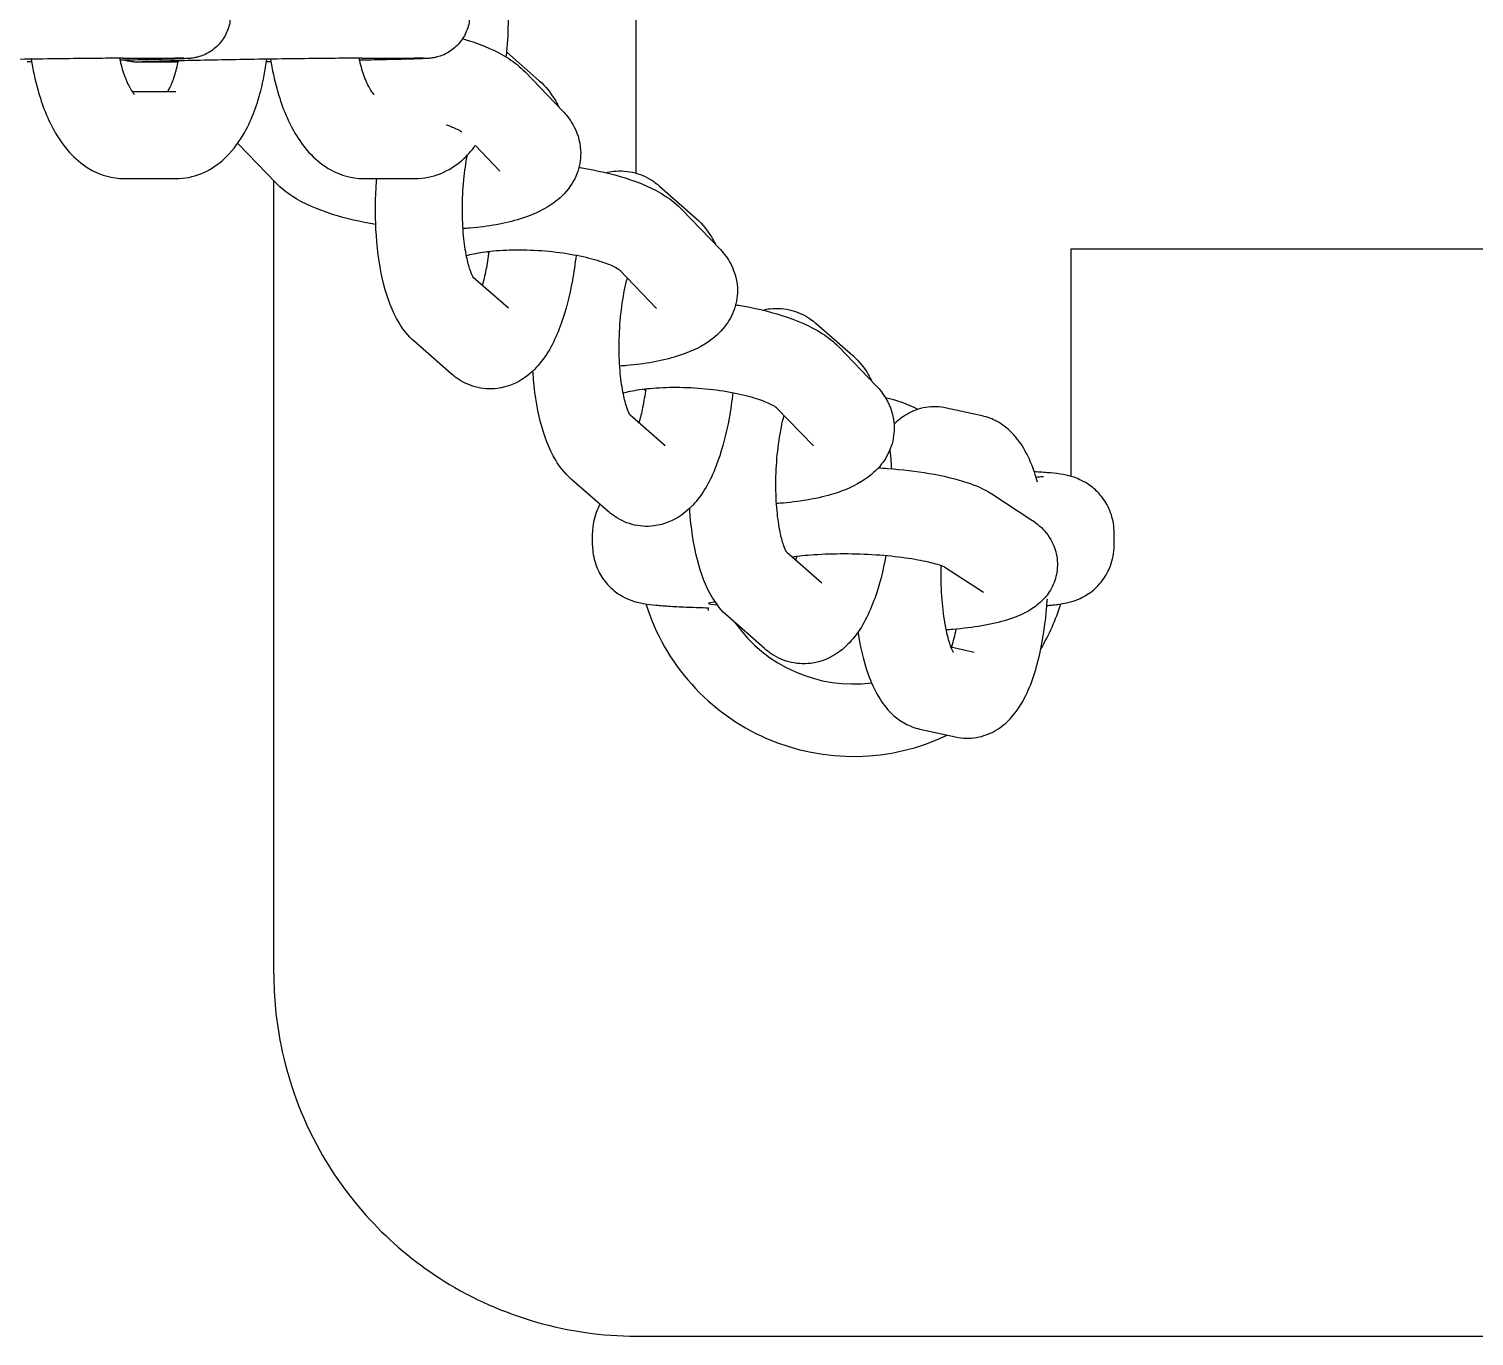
# Model space of a CAD drawing. Header units: millimetres. Extents: x 9332 to 13832, y 185 to 4585.
# Drawn here: x 12050.1 to 12149.9, y 2295.2 to 2385.4 of the extents above; entities that cross this region are included whole.
import ezdxf

# ---------------------------------------------------------------- set-up
doc = ezdxf.new("R2010")
doc.units = ezdxf.units.MM
doc.layers.add('AM_4', color=3, linetype='Continuous', lineweight=25)

msp = doc.modelspace()

# ---------------------------------------------------------------- linework, layer by layer
at = {"layer": 'AM_4'}
for p, q in [((12092.033, 2375.463), (12092.033, 2391.728)), ((12056.61, 2383.391), (12060.205, 2383.391)), ((12060.43, 2383.11), (12058.463, 2383.109)), ((12073.126, 2383.394), (12076.722, 2383.395)), ((12083.115, 2383.802), (12085.355, 2381.839)), ((12084.387, 2382.442), (12086.96, 2379.77)), ((12057.264, 2381.085), (12060.284, 2381.085)), ((12067.168, 2374.793), (12064.595, 2377.465)), ((12080.944, 2377.368), (12082.639, 2375.607)), ((12056.735, 2375.085), (12060.285, 2375.085)), ((12067.033, 2320.21), (12067.033, 2374.933)), ((12073.252, 2375.088), (12076.802, 2375.089)), ((12093.648, 2374.567), (12096.172, 2372.354)), ((12095.204, 2372.958), (12097.777, 2370.286)), ((12081.866, 2369.929), (12081.752, 2370.047)), ((12122.033, 2370.21), (12122.033, 2354.545)), ((12172.033, 2370.21), (12122.033, 2370.21)), ((12083.228, 2366.133), (12080.799, 2368.262)), ((12090.898, 2368.779), (12093.456, 2366.123)), ((12091.437, 2368.22), (12091.434, 2368.219)), ((12104.465, 2365.083), (12106.989, 2362.87)), ((12079.272, 2361.621), (12076.748, 2363.834)), ((12106.021, 2363.473), (12108.594, 2360.801)), ((12092.683, 2360.445), (12092.569, 2360.563)), ((12101.715, 2359.295), (12104.273, 2356.639)), ((12115.928, 2358.71), (12113.465, 2359.255)), ((12094.045, 2356.649), (12091.616, 2358.778)), ((12102.254, 2358.735), (12102.251, 2358.735)), ((12090.089, 2352.137), (12087.565, 2354.35)), ((12116.585, 2353.326), (12119.289, 2351.572)), ((12089.033, 2349.774), (12089.033, 2350.647)), ((12125.033, 2349.774), (12125.033, 2350.647)), ((12104.862, 2347.164), (12102.433, 2349.294)), ((12113.335, 2348.282), (12116.024, 2346.538)), ((12097.033, 2345.273), (12097.033, 2345.47)), ((12100.906, 2342.653), (12098.382, 2344.866)), ((12113.75, 2342.775), (12115.381, 2342.414)), ((12111.621, 2337.101), (12114.084, 2336.556)), ((12092.033, 2295.21), (12502.033, 2295.21))]:
    msp.add_line(p, q, dxfattribs=at)
for radius, start, end in [(10, 63.51666, 77.21843), (15, 197.37564, 295.5956), (15, 329.59726, 342.62135), (10, 215.21184, 277.18483), (10, 312.13813, 313.0878)]:
    msp.add_arc((12107.033, 2350.21), radius, start, end, dxfattribs=at)
msp.add_ellipse((12107.033, 2345.772), major_axis=(-10, 0), ratio=0.031189, start_param=5.974765, end_param=6.636173, dxfattribs=at)
for points, knots in [([(12060.204, 2389.391), (12060.628, 2389.392), (12060.842, 2389.394), (12061.17, 2389.378), (12061.209, 2389.376), (12061.309, 2389.367), (12061.37, 2389.362), (12061.507, 2389.342), (12061.58, 2389.33), (12061.732, 2389.298), (12061.811, 2389.278), (12062.027, 2389.214), (12062.163, 2389.163), (12062.518, 2388.999), (12062.73, 2388.867), (12063.163, 2388.518), (12063.376, 2388.283), (12063.721, 2387.758), (12063.854, 2387.46), (12064.019, 2386.845), (12064.052, 2386.519), (12064.015, 2385.883), (12063.944, 2385.564), (12063.708, 2384.972), (12063.54, 2384.691), (12063.13, 2384.203), (12062.883, 2383.99), (12062.48, 2383.741), (12062.341, 2383.67), (12062.065, 2383.554), (12061.927, 2383.508), (12061.711, 2383.451), (12061.628, 2383.434), (12061.484, 2383.408), (12061.424, 2383.4), (12061.337, 2383.389), (12061.305, 2383.386), (12061.224, 2383.379), (12061.185, 2383.376), (12061.031, 2383.365), (12060.921, 2383.361), (12060.565, 2383.346), (12060.287, 2383.337), (12059.438, 2383.313), (12058.779, 2383.297), (12057.529, 2383.27), (12056.988, 2383.259), (12056.417, 2383.248)], [0, 0, 0, 0, 0.281853, 0.281853, 0.315187, 0.315187, 0.34452, 0.34452, 0.369391, 0.369391, 0.394699, 0.394699, 0.438559, 0.438559, 0.512467, 0.512467, 0.605515, 0.605515, 0.701047, 0.701047, 0.796687, 0.796687, 0.892331, 0.892331, 0.987974, 0.987974, 1.083586, 1.083586, 1.130463, 1.130463, 1.17418, 1.17418, 1.201861, 1.201861, 1.229399, 1.229399, 1.252836, 1.252836, 1.296134, 1.296134, 1.425776, 1.425776, 1.621313, 1.621313, 1.911073, 1.911073, 2.099225, 2.099225, 2.099225, 2.099225]), ([(12076.72, 2389.395), (12077.145, 2389.395), (12077.358, 2389.398), (12077.686, 2389.382), (12077.726, 2389.379), (12077.826, 2389.371), (12077.886, 2389.365), (12078.024, 2389.346), (12078.097, 2389.334), (12078.249, 2389.302), (12078.328, 2389.282), (12078.543, 2389.218), (12078.68, 2389.166), (12079.034, 2389.003), (12079.247, 2388.871), (12079.679, 2388.522), (12079.893, 2388.287), (12080.238, 2387.762), (12080.371, 2387.464), (12080.536, 2386.848), (12080.569, 2386.523), (12080.531, 2385.887), (12080.46, 2385.568), (12080.225, 2384.975), (12080.057, 2384.695), (12079.647, 2384.207), (12079.4, 2383.994), (12078.997, 2383.745), (12078.858, 2383.673), (12078.582, 2383.558), (12078.444, 2383.512), (12078.228, 2383.455), (12078.144, 2383.437), (12078.001, 2383.412), (12077.941, 2383.403), (12077.854, 2383.393), (12077.821, 2383.39), (12077.741, 2383.382), (12077.702, 2383.379), (12077.548, 2383.369), (12077.438, 2383.364), (12077.082, 2383.35), (12076.804, 2383.341), (12075.955, 2383.317), (12075.295, 2383.301), (12074.046, 2383.274), (12073.504, 2383.263), (12072.934, 2383.252)], [0, 0, 0, 0, 0.281853, 0.281853, 0.315187, 0.315187, 0.34452, 0.34452, 0.369391, 0.369391, 0.394699, 0.394699, 0.438559, 0.438559, 0.512467, 0.512467, 0.605515, 0.605515, 0.701047, 0.701047, 0.796687, 0.796687, 0.892331, 0.892331, 0.987974, 0.987974, 1.083586, 1.083586, 1.130463, 1.130463, 1.17418, 1.17418, 1.201861, 1.201861, 1.229399, 1.229399, 1.252836, 1.252836, 1.296134, 1.296134, 1.425776, 1.425776, 1.621313, 1.621313, 1.911073, 1.911073, 2.099225, 2.099225, 2.099225, 2.099225]), ([(12083.079, 2383.472), (12083.123, 2383.844), (12083.157, 2384.22), (12083.253, 2385.729), (12083.235, 2386.884), (12083.106, 2388.23), (12083.082, 2388.447), (12083.055, 2388.662)], [1.2689761, 1.2689761, 1.2689761, 1.2689761, 1.3902714, 1.3902714, 1.7521064, 1.7521064, 1.8217621, 1.8217621, 1.8217621, 1.8217621]), ([(12080.065, 2384.737), (12080.199, 2384.698), (12080.332, 2384.657), (12081.484, 2384.294), (12082.407, 2383.909), (12083.645, 2383.109), (12084.026, 2382.816), (12084.387, 2382.442)], [8.7955647, 8.7955647, 8.7955647, 8.7955647, 8.8464179, 8.8464179, 9.2401099, 9.2401099, 9.424778, 9.424778, 9.424778, 9.424778]), ([(12056.61, 2383.391), (12056.255, 2383.391), (12055.773, 2383.388), (12054.627, 2383.379), (12053.946, 2383.373), (12052.456, 2383.355), (12051.627, 2383.345), (12049.936, 2383.32), (12049.052, 2383.307), (12047.345, 2383.278), (12046.5, 2383.263), (12044.954, 2383.233), (12044.235, 2383.217), (12043.013, 2383.189), (12042.494, 2383.176), (12041.923, 2383.158), (12041.766, 2383.153), (12041.531, 2383.144), (12041.445, 2383.14), (12041.404, 2383.137), (12041.4, 2383.137), (12041.4, 2383.137)], [0, 0, 0, 0, 0.248263, 0.248263, 0.499951, 0.499951, 0.757323, 0.757323, 1.01581, 1.01581, 1.274573, 1.274573, 1.533118, 1.533118, 1.790623, 1.790623, 1.915683, 1.915683, 2.034039, 2.034039, 2.06119, 2.06119, 2.06119, 2.06119]), ([(12050.296, 2383.325), (12050.407, 2382.605), (12050.555, 2381.902), (12051.044, 2380.144), (12051.441, 2379.135), (12052.531, 2377.283), (12053.231, 2376.415), (12054.876, 2375.424), (12055.608, 2375.157), (12056.503, 2375.089), (12056.619, 2375.085), (12056.735, 2375.085)], [5.01949, 5.01949, 5.01949, 5.01949, 5.255165, 5.255165, 5.634054, 5.634054, 6.024533, 6.024533, 6.249877, 6.249877, 6.283185, 6.283185, 6.283185, 6.283185]), ([(12056.385, 2383.39), (12056.479, 2382.967), (12056.59, 2382.579), (12056.844, 2381.862), (12056.988, 2381.548), (12057.228, 2381.124), (12057.328, 2380.993), (12057.409, 2380.903), (12057.424, 2380.889), (12057.424, 2380.889)], [5.1569347, 5.1569347, 5.1569347, 5.1569347, 5.3726092, 5.3726092, 5.6146991, 5.6146991, 5.8232679, 5.8232679, 5.9226994, 5.9226994, 5.9226994, 5.9226994]), ([(12058.463, 2383.109), (12058.039, 2383.109), (12057.825, 2383.106), (12057.497, 2383.123), (12057.458, 2383.125), (12057.358, 2383.133), (12057.297, 2383.139), (12057.16, 2383.158), (12057.087, 2383.171), (12056.935, 2383.203), (12056.856, 2383.223), (12056.768, 2383.249), (12056.758, 2383.252), (12056.749, 2383.255)], [0, 0, 0, 0, 0.2818527, 0.2818527, 0.3151869, 0.3151869, 0.3445202, 0.3445202, 0.3693908, 0.3693908, 0.3946985, 0.3946985, 0.3977085, 0.3977085, 0.3977085, 0.3977085]), ([(12073.126, 2383.394), (12072.772, 2383.394), (12072.29, 2383.392), (12071.144, 2383.383), (12070.463, 2383.376), (12068.973, 2383.359), (12068.144, 2383.348), (12066.452, 2383.324), (12065.569, 2383.31), (12063.862, 2383.282), (12063.017, 2383.266), (12061.471, 2383.236), (12060.751, 2383.221), (12059.53, 2383.193), (12059.011, 2383.179), (12058.44, 2383.162), (12058.283, 2383.157), (12058.047, 2383.147), (12057.961, 2383.143), (12057.921, 2383.141), (12057.917, 2383.141), (12057.917, 2383.141)], [0, 0, 0, 0, 0.248263, 0.248263, 0.499951, 0.499951, 0.757323, 0.757323, 1.01581, 1.01581, 1.274573, 1.274573, 1.533118, 1.533118, 1.790623, 1.790623, 1.915683, 1.915683, 2.034039, 2.034039, 2.06119, 2.06119, 2.06119, 2.06119]), ([(12059.712, 2381.085), (12059.756, 2381.157), (12059.807, 2381.246), (12059.965, 2381.564), (12060.079, 2381.841), (12060.283, 2382.477), (12060.375, 2382.83), (12060.451, 2383.214)], [0.596726, 0.596726, 0.596726, 0.596726, 0.7009127, 0.7009127, 0.9118815, 0.9118815, 1.1108404, 1.1108404, 1.1108404, 1.1108404]), ([(12060.844, 2383.387), (12060.844, 2383.387), (12060.83, 2383.387), (12060.757, 2383.389), (12060.666, 2383.39), (12060.452, 2383.391), (12060.337, 2383.391), (12060.205, 2383.391)], [3.0785226, 3.0785226, 3.0785226, 3.0785226, 3.1279244, 3.1279244, 3.2407431, 3.2407431, 3.3329626, 3.3329626, 3.3329626, 3.3329626]), ([(12060.285, 2375.085), (12060.878, 2375.086), (12061.468, 2375.207), (12062.579, 2375.649), (12063.083, 2375.983), (12064.101, 2376.878), (12064.552, 2377.477), (12065.467, 2379.038), (12065.85, 2380.056), (12066.313, 2381.848), (12066.449, 2382.577), (12066.544, 2383.325)], [0, 0, 0, 0, 0.170102, 0.170102, 0.360343, 0.360343, 0.625522, 0.625522, 1.00866, 1.00866, 1.25339, 1.25339, 1.25339, 1.25339]), ([(12066.813, 2383.329), (12066.923, 2382.609), (12067.072, 2381.906), (12067.561, 2380.148), (12067.957, 2379.138), (12069.047, 2377.287), (12069.747, 2376.419), (12071.393, 2375.427), (12072.125, 2375.161), (12073.02, 2375.093), (12073.136, 2375.088), (12073.252, 2375.088)], [5.01949, 5.01949, 5.01949, 5.01949, 5.255165, 5.255165, 5.634054, 5.634054, 6.024533, 6.024533, 6.249877, 6.249877, 6.283185, 6.283185, 6.283185, 6.283185]), ([(12072.902, 2383.394), (12072.996, 2382.971), (12073.107, 2382.582), (12073.36, 2381.866), (12073.505, 2381.551), (12073.745, 2381.127), (12073.845, 2380.996), (12073.925, 2380.906), (12073.941, 2380.893), (12073.941, 2380.893)], [5.1569347, 5.1569347, 5.1569347, 5.1569347, 5.3726092, 5.3726092, 5.6146991, 5.6146991, 5.8232679, 5.8232679, 5.9226994, 5.9226994, 5.9226994, 5.9226994]), ([(12077.361, 2383.39), (12077.361, 2383.39), (12077.347, 2383.391), (12077.274, 2383.392), (12077.183, 2383.394), (12076.969, 2383.395), (12076.853, 2383.395), (12076.722, 2383.395)], [3.0785226, 3.0785226, 3.0785226, 3.0785226, 3.1279244, 3.1279244, 3.2407431, 3.2407431, 3.3329626, 3.3329626, 3.3329626, 3.3329626]), ([(12085.355, 2381.839), (12085.819, 2381.431), (12086.151, 2380.99), (12086.523, 2380.377), (12086.615, 2380.21), (12086.7, 2380.041)], [3.1415927, 3.1415927, 3.1415927, 3.1415927, 3.3417333, 3.3417333, 3.4155106, 3.4155106, 3.4155106, 3.4155106]), ([(12086.96, 2379.77), (12087.215, 2379.506), (12087.46, 2379.2), (12087.953, 2378.339), (12088.172, 2377.719), (12088.238, 2376.55), (12088.166, 2376.04), (12087.854, 2375.11), (12087.613, 2374.699), (12086.998, 2373.91), (12086.608, 2373.58), (12085.528, 2372.84), (12084.817, 2372.546), (12082.994, 2371.976), (12081.826, 2371.775), (12080.416, 2371.654), (12080.255, 2371.642), (12080.093, 2371.631)], [3.141593, 3.141593, 3.141593, 3.141593, 3.271782, 3.271782, 3.444241, 3.444241, 3.570103, 3.570103, 3.70223, 3.70223, 3.878428, 3.878428, 4.188219, 4.188219, 4.622997, 4.622997, 4.678564, 4.678564, 4.678564, 4.678564]), ([(12078.933, 2378.803), (12079.238, 2378.697), (12079.495, 2378.589), (12079.83, 2378.425), (12079.937, 2378.362), (12080.004, 2378.318)], [8.9036073, 8.9036073, 8.9036073, 8.9036073, 9.1024959, 9.1024959, 9.2468738, 9.2468738, 9.2468738, 9.2468738]), ([(12076.802, 2375.089), (12077.394, 2375.089), (12077.985, 2375.211), (12079.095, 2375.653), (12079.6, 2375.987), (12080.378, 2376.67), (12080.679, 2377.009), (12080.946, 2377.366)], [0, 0, 0, 0, 0.1701021, 0.1701021, 0.3603429, 0.3603429, 0.5180348, 0.5180348, 0.5180348, 0.5180348]), ([(12080.824, 2368.221), (12080.824, 2368.221), (12080.798, 2368.26), (12080.712, 2368.431), (12080.647, 2368.583), (12080.499, 2369.023), (12080.415, 2369.334), (12080.256, 2370.114), (12080.183, 2370.602), (12080.078, 2371.71), (12080.049, 2372.339), (12080.052, 2373.651), (12080.086, 2374.337), (12080.209, 2375.598), (12080.292, 2376.178), (12080.394, 2376.714)], [0.142015, 0.142015, 0.142015, 0.142015, 0.276751, 0.276751, 0.448296, 0.448296, 0.659191, 0.659191, 0.906763, 0.906763, 1.178862, 1.178862, 1.462176, 1.462176, 1.716941, 1.716941, 1.716941, 1.716941]), ([(12088.094, 2375.856), (12088.157, 2375.847), (12088.221, 2375.837), (12089.339, 2375.656), (12090.349, 2375.426), (12092.301, 2374.81), (12093.224, 2374.425), (12094.462, 2373.625), (12094.843, 2373.332), (12095.204, 2372.958)], [8.4650965, 8.4650965, 8.4650965, 8.4650965, 8.4866714, 8.4866714, 8.8464179, 8.8464179, 9.2401099, 9.2401099, 9.424778, 9.424778, 9.424778, 9.424778]), ([(12076.748, 2363.834), (12076.284, 2364.242), (12075.952, 2364.683), (12075.184, 2365.949), (12074.875, 2366.812), (12074.363, 2368.806), (12074.194, 2369.957), (12074.037, 2372.236), (12074.032, 2373.348), (12074.105, 2374.665), (12074.119, 2374.877), (12074.136, 2375.088)], [0, 0, 0, 0, 0.200141, 0.200141, 0.565338, 0.565338, 0.975739, 0.975739, 1.338219, 1.338219, 1.407821, 1.407821, 1.407821, 1.407821]), ([(12089.966, 2375.493), (12090.13, 2375.535), (12090.3, 2375.568), (12090.973, 2375.649), (12091.501, 2375.609), (12092.468, 2375.345), (12092.899, 2375.125), (12093.398, 2374.776), (12093.527, 2374.673), (12093.648, 2374.567)], [2.7808048, 2.7808048, 2.7808048, 2.7808048, 2.8263522, 2.8263522, 2.9567977, 2.9567977, 3.0896718, 3.0896718, 3.1415927, 3.1415927, 3.1415927, 3.1415927]), ([(12074.07, 2371.927), (12073.021, 2372.097), (12072.017, 2372.327), (12070.071, 2372.941), (12069.148, 2373.326), (12067.91, 2374.126), (12067.529, 2374.419), (12067.168, 2374.793)], [5.3471386, 5.3471386, 5.3471386, 5.3471386, 5.7048252, 5.7048252, 6.0985172, 6.0985172, 6.2831853, 6.2831853, 6.2831853, 6.2831853]), ([(12096.172, 2372.354), (12096.636, 2371.947), (12096.968, 2371.506), (12097.34, 2370.892), (12097.431, 2370.725), (12097.517, 2370.556)], [3.1415927, 3.1415927, 3.1415927, 3.1415927, 3.3417333, 3.3417333, 3.4155106, 3.4155106, 3.4155106, 3.4155106]), ([(12080.325, 2369.78), (12080.475, 2369.82), (12080.644, 2369.861), (12081.22, 2369.978), (12081.682, 2370.046), (12082.746, 2370.147), (12083.358, 2370.174), (12084.654, 2370.17), (12085.34, 2370.136), (12086.684, 2370.007), (12087.343, 2369.911), (12088.533, 2369.677), (12089.068, 2369.54), (12089.926, 2369.266), (12090.265, 2369.128), (12090.702, 2368.913), (12090.833, 2368.828), (12090.897, 2368.78), (12090.904, 2368.774), (12090.904, 2368.774)], [7.389186, 7.389186, 7.389186, 7.389186, 7.502218, 7.502218, 7.744552, 7.744552, 8.013991, 8.013991, 8.296825, 8.296825, 8.58126, 8.58126, 8.855267, 8.855267, 9.102496, 9.102496, 9.304047, 9.304047, 9.36456, 9.36456, 9.36456, 9.36456]), ([(12081.883, 2370.062), (12081.826, 2369.616), (12081.756, 2369.186), (12081.597, 2368.4), (12081.51, 2368.042), (12081.417, 2367.72)], [4.6914702, 4.6914702, 4.6914702, 4.6914702, 4.8867267, 4.8867267, 5.0722972, 5.0722972, 5.0722972, 5.0722972]), ([(12097.777, 2370.286), (12098.032, 2370.022), (12098.276, 2369.715), (12098.769, 2368.855), (12098.989, 2368.235), (12099.055, 2367.066), (12098.983, 2366.556), (12098.67, 2365.626), (12098.43, 2365.215), (12097.815, 2364.426), (12097.425, 2364.096), (12096.344, 2363.356), (12095.634, 2363.061), (12093.811, 2362.492), (12092.643, 2362.291), (12091.233, 2362.17), (12091.072, 2362.158), (12090.91, 2362.147)], [3.141593, 3.141593, 3.141593, 3.141593, 3.271782, 3.271782, 3.444241, 3.444241, 3.570103, 3.570103, 3.70223, 3.70223, 3.878428, 3.878428, 4.188219, 4.188219, 4.622997, 4.622997, 4.678564, 4.678564, 4.678564, 4.678564]), ([(12087.894, 2369.803), (12087.83, 2369.207), (12087.745, 2368.619), (12087.452, 2366.995), (12087.198, 2366), (12086.502, 2364.062), (12086.067, 2363.14), (12085.086, 2361.96), (12084.759, 2361.634), (12083.845, 2360.993), (12083.195, 2360.69), (12081.947, 2360.539), (12081.419, 2360.58), (12080.452, 2360.844), (12080.021, 2361.064), (12079.522, 2361.413), (12079.393, 2361.516), (12079.272, 2361.621)], [4.635584, 4.635584, 4.635584, 4.635584, 4.833907, 4.833907, 5.199053, 5.199053, 5.609358, 5.609358, 5.772068, 5.772068, 5.967945, 5.967945, 6.09839, 6.09839, 6.231264, 6.231264, 6.283185, 6.283185, 6.283185, 6.283185]), ([(12091.641, 2358.737), (12091.641, 2358.737), (12091.614, 2358.776), (12091.529, 2358.946), (12091.464, 2359.099), (12091.316, 2359.539), (12091.232, 2359.85), (12091.073, 2360.63), (12091, 2361.118), (12090.895, 2362.226), (12090.866, 2362.854), (12090.869, 2364.167), (12090.903, 2364.852), (12091.033, 2366.18), (12091.128, 2366.822), (12091.304, 2367.694), (12091.367, 2367.967), (12091.435, 2368.222)], [0.142015, 0.142015, 0.142015, 0.142015, 0.276751, 0.276751, 0.448296, 0.448296, 0.659191, 0.659191, 0.906763, 0.906763, 1.178862, 1.178862, 1.462176, 1.462176, 1.745134, 1.745134, 1.884509, 1.884509, 1.884509, 1.884509]), ([(12098.91, 2366.372), (12098.974, 2366.362), (12099.038, 2366.352), (12100.156, 2366.172), (12101.166, 2365.942), (12103.118, 2365.326), (12104.041, 2364.94), (12105.279, 2364.14), (12105.66, 2363.848), (12106.021, 2363.473)], [8.4650965, 8.4650965, 8.4650965, 8.4650965, 8.4866714, 8.4866714, 8.8464179, 8.8464179, 9.2401099, 9.2401099, 9.424778, 9.424778, 9.424778, 9.424778]), ([(12100.782, 2366.009), (12100.947, 2366.051), (12101.117, 2366.084), (12101.79, 2366.165), (12102.318, 2366.125), (12103.284, 2365.861), (12103.716, 2365.64), (12104.215, 2365.292), (12104.344, 2365.189), (12104.465, 2365.083)], [2.7808048, 2.7808048, 2.7808048, 2.7808048, 2.8263522, 2.8263522, 2.9567977, 2.9567977, 3.0896718, 3.0896718, 3.1415927, 3.1415927, 3.1415927, 3.1415927]), ([(12106.989, 2362.87), (12107.453, 2362.463), (12107.785, 2362.022), (12108.157, 2361.408), (12108.248, 2361.241), (12108.333, 2361.072)], [3.1415927, 3.1415927, 3.1415927, 3.1415927, 3.3417333, 3.3417333, 3.4155106, 3.4155106, 3.4155106, 3.4155106]), ([(12087.565, 2354.35), (12087.101, 2354.757), (12086.769, 2355.199), (12086.001, 2356.465), (12085.692, 2357.328), (12085.18, 2359.322), (12085.011, 2360.473), (12084.924, 2361.727), (12084.921, 2361.771), (12084.918, 2361.816)], [0, 0, 0, 0, 0.2001406, 0.2001406, 0.5653382, 0.5653382, 0.9757394, 0.9757394, 0.990733, 0.990733, 0.990733, 0.990733]), ([(12098.711, 2360.319), (12098.646, 2359.722), (12098.562, 2359.135), (12098.268, 2357.511), (12098.015, 2356.516), (12097.319, 2354.578), (12096.884, 2353.656), (12095.902, 2352.475), (12095.576, 2352.15), (12094.662, 2351.508), (12094.011, 2351.206), (12092.764, 2351.055), (12092.236, 2351.095), (12091.269, 2351.36), (12090.838, 2351.58), (12090.339, 2351.929), (12090.21, 2352.031), (12090.089, 2352.137)], [4.635584, 4.635584, 4.635584, 4.635584, 4.833907, 4.833907, 5.199053, 5.199053, 5.609358, 5.609358, 5.772068, 5.772068, 5.967945, 5.967945, 6.09839, 6.09839, 6.231264, 6.231264, 6.283185, 6.283185, 6.283185, 6.283185]), ([(12091.141, 2360.295), (12091.292, 2360.336), (12091.46, 2360.376), (12092.037, 2360.494), (12092.499, 2360.562), (12093.562, 2360.662), (12094.175, 2360.69), (12095.471, 2360.686), (12096.157, 2360.652), (12097.501, 2360.523), (12098.16, 2360.427), (12099.35, 2360.193), (12099.885, 2360.056), (12100.743, 2359.781), (12101.082, 2359.644), (12101.519, 2359.429), (12101.65, 2359.344), (12101.713, 2359.296), (12101.721, 2359.29), (12101.721, 2359.29)], [7.389186, 7.389186, 7.389186, 7.389186, 7.502218, 7.502218, 7.744552, 7.744552, 8.013991, 8.013991, 8.296825, 8.296825, 8.58126, 8.58126, 8.855267, 8.855267, 9.102496, 9.102496, 9.304047, 9.304047, 9.36456, 9.36456, 9.36456, 9.36456]), ([(12092.7, 2360.578), (12092.643, 2360.132), (12092.572, 2359.701), (12092.414, 2358.915), (12092.327, 2358.558), (12092.234, 2358.236)], [4.6914702, 4.6914702, 4.6914702, 4.6914702, 4.8867267, 4.8867267, 5.0722972, 5.0722972, 5.0722972, 5.0722972]), ([(12108.594, 2360.801), (12108.848, 2360.538), (12109.093, 2360.231), (12109.586, 2359.37), (12109.806, 2358.75), (12109.872, 2357.582), (12109.8, 2357.071), (12109.487, 2356.142), (12109.247, 2355.73), (12108.632, 2354.941), (12108.242, 2354.611), (12107.161, 2353.872), (12106.451, 2353.577), (12104.628, 2353.008), (12103.46, 2352.807), (12102.05, 2352.685), (12101.889, 2352.673), (12101.726, 2352.663)], [3.141593, 3.141593, 3.141593, 3.141593, 3.271782, 3.271782, 3.444241, 3.444241, 3.570103, 3.570103, 3.70223, 3.70223, 3.878428, 3.878428, 4.188219, 4.188219, 4.622997, 4.622997, 4.678564, 4.678564, 4.678564, 4.678564]), ([(12113.465, 2359.255), (12112.999, 2359.358), (12112.488, 2359.371), (12111.546, 2359.209), (12111.118, 2359.042), (12110.392, 2358.633), (12110.092, 2358.392), (12109.84, 2358.146)], [3.1415927, 3.1415927, 3.1415927, 3.1415927, 3.260469, 3.260469, 3.3785891, 3.3785891, 3.499889, 3.499889, 3.499889, 3.499889]), ([(12102.458, 2349.252), (12102.458, 2349.252), (12102.431, 2349.292), (12102.346, 2349.462), (12102.281, 2349.615), (12102.133, 2350.055), (12102.049, 2350.366), (12101.889, 2351.146), (12101.817, 2351.634), (12101.712, 2352.742), (12101.683, 2353.37), (12101.686, 2354.683), (12101.72, 2355.368), (12101.849, 2356.696), (12101.945, 2357.338), (12102.121, 2358.209), (12102.184, 2358.483), (12102.252, 2358.738)], [0.142015, 0.142015, 0.142015, 0.142015, 0.276751, 0.276751, 0.448296, 0.448296, 0.659191, 0.659191, 0.906763, 0.906763, 1.178862, 1.178862, 1.462176, 1.462176, 1.745134, 1.745134, 1.884509, 1.884509, 1.884509, 1.884509]), ([(12119.743, 2354.146), (12119.647, 2354.487), (12119.54, 2354.817), (12119.221, 2355.665), (12118.989, 2356.166), (12118.428, 2357.043), (12118.129, 2357.428), (12117.493, 2357.984), (12117.238, 2358.169), (12116.643, 2358.492), (12116.3, 2358.627), (12115.928, 2358.71)], [2.4099847, 2.4099847, 2.4099847, 2.4099847, 2.5476765, 2.5476765, 2.7736356, 2.7736356, 2.9521576, 2.9521576, 3.0467457, 3.0467457, 3.1415927, 3.1415927, 3.1415927, 3.1415927]), ([(12109.554, 2356.369), (12109.583, 2356.095), (12109.607, 2355.818), (12109.637, 2355.381), (12109.647, 2355.224), (12109.654, 2355.067)], [4.0222554, 4.0222554, 4.0222554, 4.0222554, 4.117332, 4.117332, 4.1702399, 4.1702399, 4.1702399, 4.1702399]), ([(12108.763, 2355.131), (12108.976, 2355.118), (12109.188, 2355.104), (12110.398, 2355.01), (12111.363, 2354.895), (12113.212, 2354.582), (12114.081, 2354.383), (12115.463, 2353.92), (12116.009, 2353.699), (12116.585, 2353.326)], [2.072287, 2.072287, 2.072287, 2.072287, 2.14551, 2.14551, 2.49307, 2.49307, 2.864705, 2.864705, 3.141593, 3.141593, 3.141593, 3.141593]), ([(12125.033, 2350.647), (12125.033, 2351.078), (12124.959, 2351.505), (12124.708, 2352.287), (12124.526, 2352.628), (12124.104, 2353.25), (12123.867, 2353.489), (12123.368, 2353.927), (12123.136, 2354.067), (12122.703, 2354.307), (12122.529, 2354.376), (12122.208, 2354.496), (12122.079, 2354.533), (12121.787, 2354.611), (12121.657, 2354.637), (12121.198, 2354.719), (12120.947, 2354.744), (12120.348, 2354.799), (12120.019, 2354.822), (12119.605, 2354.847), (12119.564, 2354.849), (12119.523, 2354.851)], [1.5707963, 1.5707963, 1.5707963, 1.5707963, 1.5808358, 1.5808358, 1.5918964, 1.5918964, 1.6063089, 1.6063089, 1.627105, 1.627105, 1.6540314, 1.6540314, 1.6872552, 1.6872552, 1.7419802, 1.7419802, 1.8995361, 1.8995361, 2.0570919, 2.0570919, 2.0741389, 2.0741389, 2.0741389, 2.0741389]), ([(12120.147, 2354.514), (12120.147, 2354.514), (12120.111, 2354.509), (12119.966, 2354.493), (12119.826, 2354.481), (12119.648, 2354.467)], [-1.3642689, -1.3642689, -1.3642689, -1.3642689, -1.2899383, -1.2899383, -1.1738106, -1.1738106, -1.1738106, -1.1738106]), ([(12089.546, 2352.613), (12089.452, 2352.445), (12089.364, 2352.258), (12089.135, 2351.646), (12089.036, 2351.164), (12089.033, 2350.665), (12089.033, 2350.656), (12089.033, 2350.647)], [-1.58834133, -1.58834133, -1.58834133, -1.58834133, -1.58241362, -1.58241362, -1.57100998, -1.57100998, -1.57079633, -1.57079633, -1.57079633, -1.57079633]), ([(12098.382, 2344.866), (12097.917, 2345.273), (12097.586, 2345.714), (12096.818, 2346.981), (12096.509, 2347.843), (12095.996, 2349.837), (12095.828, 2350.989), (12095.741, 2352.243), (12095.738, 2352.287), (12095.735, 2352.332)], [0, 0, 0, 0, 0.2001406, 0.2001406, 0.5653382, 0.5653382, 0.9757394, 0.9757394, 0.990733, 0.990733, 0.990733, 0.990733]), ([(12119.289, 2351.572), (12119.589, 2351.377), (12119.904, 2351.139), (12120.52, 2350.434), (12120.831, 2349.965), (12121.106, 2348.945), (12121.145, 2348.494), (12121.048, 2347.658), (12120.928, 2347.277), (12120.592, 2346.586), (12120.372, 2346.294), (12119.852, 2345.736), (12119.555, 2345.518), (12118.723, 2345), (12118.214, 2344.808), (12116.564, 2344.295), (12115.311, 2344.099), (12113.741, 2343.963), (12113.583, 2343.951), (12113.423, 2343.94)], [3.141593, 3.141593, 3.141593, 3.141593, 3.285925, 3.285925, 3.419674, 3.419674, 3.504403, 3.504403, 3.583716, 3.583716, 3.676012, 3.676012, 3.805306, 3.805306, 4.058226, 4.058226, 4.581535, 4.581535, 4.639514, 4.639514, 4.639514, 4.639514]), ([(12089.033, 2349.774), (12089.033, 2349.343), (12089.106, 2348.915), (12089.358, 2348.134), (12089.54, 2347.793), (12089.962, 2347.171), (12090.199, 2346.932), (12090.697, 2346.494), (12090.93, 2346.353), (12091.362, 2346.114), (12091.537, 2346.044), (12091.858, 2345.925), (12091.987, 2345.887), (12092.279, 2345.81), (12092.409, 2345.784), (12092.868, 2345.702), (12093.119, 2345.677), (12093.718, 2345.622), (12094.047, 2345.599), (12094.794, 2345.555), (12095.21, 2345.534), (12096.09, 2345.498), (12096.545, 2345.481), (12097.033, 2345.466)], [1.5707963, 1.5707963, 1.5707963, 1.5707963, 1.5808358, 1.5808358, 1.5918964, 1.5918964, 1.6063089, 1.6063089, 1.627105, 1.627105, 1.6540314, 1.6540314, 1.6872552, 1.6872552, 1.7419802, 1.7419802, 1.8995361, 1.8995361, 2.0570919, 2.0570919, 2.2146478, 2.2146478, 2.3585756, 2.3585756, 2.3585756, 2.3585756]), ([(12109.275, 2349.077), (12109.085, 2348.026), (12108.832, 2347.031), (12108.136, 2345.094), (12107.701, 2344.171), (12106.719, 2342.991), (12106.393, 2342.666), (12105.479, 2342.024), (12104.828, 2341.722), (12103.581, 2341.571), (12103.052, 2341.611), (12102.086, 2341.876), (12101.654, 2342.096), (12101.156, 2342.444), (12101.026, 2342.547), (12100.906, 2342.653)], [4.834105, 4.834105, 4.834105, 4.834105, 5.199053, 5.199053, 5.609358, 5.609358, 5.772068, 5.772068, 5.967945, 5.967945, 6.09839, 6.09839, 6.231264, 6.231264, 6.283185, 6.283185, 6.283185, 6.283185]), ([(12102.783, 2348.987), (12103.245, 2349.051), (12103.771, 2349.104), (12104.982, 2349.184), (12105.678, 2349.206), (12107.121, 2349.204), (12107.867, 2349.178), (12109.306, 2349.083), (12109.999, 2349.012), (12111.227, 2348.841), (12111.768, 2348.741), (12112.6, 2348.546), (12112.915, 2348.451), (12113.256, 2348.323), (12113.34, 2348.279), (12113.34, 2348.279)], [1.267845, 1.267845, 1.267845, 1.267845, 1.517574, 1.517574, 1.803224, 1.803224, 2.097909, 2.097909, 2.391371, 2.391371, 2.671869, 2.671869, 2.918677, 2.918677, 3.09368, 3.09368, 3.09368, 3.09368]), ([(12120.391, 2345.627), (12120.506, 2345.637), (12120.617, 2345.646), (12121.02, 2345.685), (12121.263, 2345.708), (12121.773, 2345.808), (12121.934, 2345.84), (12122.371, 2345.982), (12122.582, 2346.049), (12123.174, 2346.373), (12123.495, 2346.555), (12124.2, 2347.291), (12124.54, 2347.728), (12124.93, 2348.775), (12125.029, 2349.257), (12125.033, 2349.755), (12125.033, 2349.765), (12125.033, 2349.774)], [-1.9432539, -1.9432539, -1.9432539, -1.9432539, -1.885908, -1.885908, -1.7283522, -1.7283522, -1.6667975, -1.6667975, -1.6276714, -1.6276714, -1.6006443, -1.6006443, -1.5824136, -1.5824136, -1.57101, -1.57101, -1.5707963, -1.5707963, -1.5707963, -1.5707963]), ([(12113.071, 2348.392), (12113.069, 2348.28), (12113.067, 2348.169), (12113.059, 2347.362), (12113.082, 2346.67), (12113.186, 2345.379), (12113.264, 2344.779), (12113.45, 2343.771), (12113.556, 2343.351), (12113.747, 2342.762), (12113.834, 2342.563), (12113.914, 2342.41), (12113.932, 2342.383), (12113.932, 2342.383)], [4.74416, 4.74416, 4.74416, 4.74416, 4.790332, 4.790332, 5.077466, 5.077466, 5.358144, 5.358144, 5.617434, 5.617434, 5.834573, 5.834573, 5.94268, 5.94268, 5.94268, 5.94268]), ([(12114.084, 2336.556), (12114.551, 2336.453), (12115.061, 2336.44), (12116.004, 2336.602), (12116.431, 2336.769), (12117.241, 2337.224), (12117.589, 2337.528), (12118.346, 2338.34), (12118.662, 2338.863), (12119.426, 2340.416), (12119.752, 2341.526), (12120.204, 2343.781), (12120.344, 2344.882), (12120.421, 2346.033), (12120.422, 2346.052), (12120.423, 2346.072)], [0, 0, 0, 0, 0.118876, 0.118876, 0.236996, 0.236996, 0.38582, 0.38582, 0.631188, 0.631188, 1.084772, 1.084772, 1.462831, 1.462831, 1.469386, 1.469386, 1.469386, 1.469386]), ([(12113.819, 2342.76), (12113.827, 2342.785), (12113.835, 2342.81), (12113.943, 2343.163), (12114.041, 2343.558), (12114.128, 2343.998)], [7.1343481, 7.1343481, 7.1343481, 7.1343481, 7.1521565, 7.1521565, 7.3788325, 7.3788325, 7.3788325, 7.3788325]), ([(12107.354, 2343.797), (12107.367, 2343.709), (12107.381, 2343.623), (12107.566, 2342.505), (12107.799, 2341.551), (12108.329, 2340.146), (12108.561, 2339.645), (12109.122, 2338.768), (12109.42, 2338.383), (12110.056, 2337.827), (12110.311, 2337.642), (12110.906, 2337.319), (12111.249, 2337.183), (12111.621, 2337.101)], [5.280916, 5.280916, 5.280916, 5.280916, 5.312467, 5.312467, 5.689269, 5.689269, 5.915228, 5.915228, 6.09375, 6.09375, 6.188338, 6.188338, 6.283185, 6.283185, 6.283185, 6.283185]), ([(12067.033, 2320.21), (12067.033, 2318.587), (12067.193, 2316.948), (12068.023, 2312.768), (12068.931, 2310.302), (12072.253, 2304.357), (12075.22, 2301.236), (12082.741, 2296.538), (12087.406, 2295.21), (12092.033, 2295.21)], [-3.127979, -3.127979, -3.127979, -3.127979, -2.736982, -2.736982, -2.111386, -2.111386, -1.110433, -1.110433, 0, 0, 0, 0])]:
    msp.add_open_spline(points, degree=3, knots=knots, dxfattribs=at)
for points in [[(12050.324, 2383.15), (12050.217, 2383.148), (12050.11, 2383.147), (12050.004, 2383.145)], [(12066.841, 2383.153), (12066.733, 2383.152), (12066.627, 2383.151), (12066.521, 2383.149)], [(12064.595, 2377.465), (12064.577, 2377.483), (12064.56, 2377.501), (12064.543, 2377.519)], [(12103.128, 2349.032), (12103.103, 2348.936), (12103.077, 2348.842), (12103.051, 2348.752)]]:
    msp.add_open_spline(points, degree=3, dxfattribs=at)

doc.saveas('drawing.dxf')
